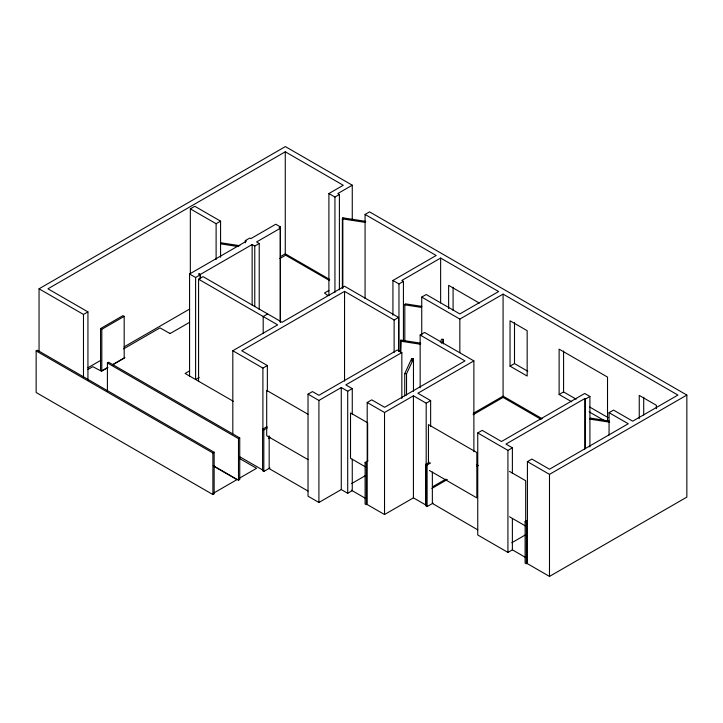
<?xml version="1.0" encoding="UTF-8"?>
<svg xmlns="http://www.w3.org/2000/svg" width="723" height="723" viewBox="0 0 723 723"><rect width="100%" height="100%" fill="white"/><g stroke="black" fill="none" stroke-linecap="round" stroke-linejoin="round"><path stroke-width="1.08" d="M189.571 376.041L189.571 273.999L246.371 241.202L245.341 240.605L245.341 242.847M584.726 449.073L584.726 398.608L585.467 399.042L589.914 396.466L589.914 446.922M342.368 288.161L342.368 218.861L342.847 217.831L365.766 221.374M404.817 340.623L404.817 304.853L405.296 303.814L421.852 306.38M400.388 352.327L400.867 340.117L420.714 343.181M404.744 395.915L404.744 373.556L411.676 358.626L413.466 358.897L413.466 391.315M406.534 395.074L406.534 373.836L413.466 358.897M440.289 342.124L441.681 339.141L443.461 339.421L443.461 343.886M441.617 343.389L443.461 339.421M39.051 351.595L39.051 288.802L285.368 146.588L352.264 185.215L352.264 219.973M328.902 295.59L328.902 193.556L343.253 185.269L285.269 151.794L47.953 288.802L87.935 311.884L87.935 380.28M190.339 273.89L190.339 208.857L194.794 206.281L220.569 221.166L220.569 257.252M190.339 208.857L216.114 223.732L220.569 221.166M39.051 288.802L83.479 314.451L87.935 311.884M36.15 350.935L37.397 350.221L214.144 452.264L214.144 493.836L212.896 494.55L36.15 392.508L36.15 350.935L212.896 452.978L214.144 452.264M245.341 240.605L249.787 238.039L250.827 238.635L275.761 224.238L280.217 226.805L280.217 322.115M107.655 367.492L101.816 370.854L100.569 370.14L100.569 328.567L122.937 315.653L124.184 316.376L124.184 357.939L112.517 364.681M100.569 328.567L101.816 329.281L124.184 316.376M280.217 226.805L279.096 227.456L280.416 228.215L280.416 322.404M352.264 185.215L337.813 193.556L339.394 194.469L339.394 289.778M200.063 278.283L200.063 274.912L198.473 273.999L199.187 273.592L200.497 274.351L252.146 244.537L254.767 246.046L259.223 243.479L259.223 309.634M280.416 228.215L256.593 241.961L259.223 243.479M189.571 273.999L195.608 277.487L200.063 274.912M328.902 193.556L334.939 197.036L339.394 194.469M198.581 381.238L198.581 279.205L203.027 276.629L282.097 322.277L344.546 286.227L398.572 317.424L398.572 351.062M87.998 367.718L100.687 360.388M124.13 346.859L189.562 309.083M280.379 256.647L285.269 253.827L329.724 279.494M279.846 258.554L285.657 255.201L329.489 280.506M87.935 369.471L92.788 366.669L101.446 371.206L107.926 367.646M123.633 348.857L159.982 327.871L169.607 333.312M107.402 391.053L107.402 362.964L108.649 362.25L239.747 437.939L239.747 479.512L238.5 480.226L213.258 465.648M365.079 298.536L365.079 214.442L369.534 211.866L686.85 395.065L686.85 497.108L549.489 576.412L527.419 563.669L527.419 461.626L531.875 459.06L549.489 469.227L628.26 423.75L609.064 412.67L609.064 435.092M112.788 364.835L124.772 357.795A1.22 0.705 0 0 0 124.772 357.379M189.408 322.422L170.773 333.176A1.31 0.759 0 0 1 170.456 333.285L169.977 333.339M267.655 313.936L263.181 316.502L263.199 333.33M189.571 370.899L185.115 373.466L233.312 401.292M328.902 290.447L324.455 293.023L327.465 295.192A1.283 0.741 0 0 0 327.275 295.454M232.815 433.71L232.815 350.736L277.641 324.853L198.581 279.205M398.572 317.424L394.125 319.991L344.546 291.369L241.726 350.736L267.356 365.531L267.356 391.324M199.168 377.469L195.608 379.521L195.608 277.487M392.932 315.219L392.932 280.461L436.177 255.49L365.079 214.442M421.735 335.21L421.735 297.081L426.19 294.514L459.837 313.936L498.626 291.541L440.632 258.057L401.843 280.461L403.425 281.374L403.425 340.795M392.932 280.461L398.969 283.94L403.425 281.374M232.815 350.736L262.901 368.097L267.356 365.531M352.264 459.25L352.264 490.646L347.709 493.276L341.274 489.561L318.915 502.476L308.025 496.195L308.025 394.152L312.481 391.586L318.915 395.3L397.388 349.986L401.843 352.562L401.843 398.536M107.402 362.964L238.5 438.653L239.747 437.939M420.153 387.718L420.153 335.02L424.6 332.453L473.881 360.904L473.881 451.73M269.164 435.806L269.164 468.387L263.823 471.468L262.576 470.754L262.576 429.182L267.031 426.606M262.576 429.182L263.823 429.896L267.383 427.844M308.025 394.152L318.915 400.443L341.274 387.528L347.709 391.242L352.264 388.613L352.264 414.406M401.843 352.562L345.829 384.898L352.264 388.613M421.735 297.081L459.837 319.078L503.081 294.116L677.939 395.065L632.715 421.175L613.52 410.095L609.064 412.67M268.513 438.563L270.465 437.433M367.203 402.494L384.528 412.499L413.42 395.815L426.19 403.181L426.19 505.223L413.42 497.849L384.528 514.532L367.203 504.537L367.203 402.494L371.758 399.864L384.627 407.293L464.979 360.904L420.153 335.02M213.52 493.167L236.945 479.638L213.52 466.109M239.665 478.066L256.566 468.314L239.214 458.292M473.881 360.904L417.876 393.24L430.637 400.614L430.637 426.398M426.19 403.181L430.637 400.614M510.04 366.154L527.166 376.041L527.166 330.691L510.04 320.804L510.04 366.154L514.496 363.588L527.808 371.279M365.097 462.431L366.344 463.154L366.344 504.726L365.097 504.003L365.097 462.431L367.871 460.831M351.622 483.588L365.251 475.725M473.285 413.348L503.081 396.15L542.151 418.707M473.113 414.713L503.081 397.406L541.129 419.376M525.494 557.415L512.381 549.841L507.926 552.417L477.749 534.984L477.749 432.95L482.196 430.375L501.491 441.518L584.726 393.466L589.914 396.466M432.354 472.065L432.354 503.524L427.103 506.552L425.856 505.829L425.856 464.256L429.354 462.241M425.856 464.256L427.103 464.979L430.601 462.964M607.519 421.328L607.519 377.09L559.123 349.146L559.123 394.496L563.579 391.92L576.159 399.186M584.726 398.608L505.946 444.094L512.381 447.808L512.381 473.592M432.363 486.913L445.883 479.105M431.866 488.459L447.329 479.53M476.556 466.543L478.337 465.513L476.656 464.537M477.749 432.95L507.926 450.375L512.381 447.808M527.419 461.626L549.489 474.369L686.85 395.065M525.115 521.563L526.362 522.286L526.362 563.859L525.115 563.136L525.115 521.563L526.995 520.479M511.785 542.756L525.395 534.903M342.368 218.861L365.287 222.404M239.9 245.721L221.048 242.811L220.569 243.841L238.31 246.588M404.817 304.853L421.373 307.411M400.388 341.148L420.235 344.22M404.744 373.556L406.534 373.836M609.055 420.994L590.393 418.111L589.914 419.141L609.679 422.196M479.349 303.091L448.631 285.35L448.631 308.585M589.706 407.013L608.097 417.632M559.123 394.496L571.703 401.762M589.128 411.821L605.585 421.319M509.525 471.405L525.693 480.741L525.693 521.663M429.408 470.501L476.837 497.885L476.837 452.535L428.441 424.591L428.441 463.307M509.525 516.755L525.693 526.091M307.962 414.225L266.697 390.393L266.697 435.743L307.962 459.575M477.74 529.842L432.697 503.624A1.31 0.759 0 0 0 432.887 503.443L432.616 502.648M365.739 467.049L350.519 458.255L350.519 412.905L367.636 422.792L367.636 461.509M351.324 490.167L365.332 498.255M308.025 491.053L269.236 468.658L269.742 468.233A1.31 0.759 0 0 0 269.796 468.025L269.706 467.745A1.31 0.759 0 0 0 269.507 467.546L269.435 467.51M239.611 456.692L262.901 470.14M656.376 408.612L656.376 405.287L639.249 395.409L639.249 418.635M643.705 397.261L643.705 414.957M585.467 399.042L585.467 448.377M563.579 350.998L563.579 391.92M549.489 474.369L549.489 576.412M514.496 322.657L514.496 363.588M512.381 518.445L512.381 549.841M507.926 450.375L507.926 552.417M503.081 294.116L503.081 396.15M459.837 319.078L459.837 352.716M453.086 287.203L453.086 310.438M440.632 258.057L440.632 302.91M427.103 464.979L427.103 506.552M413.42 395.815L413.42 497.849M411.676 358.626L411.676 360.858M400.867 340.117L400.867 351.288M398.969 283.94L398.969 351.215M394.125 319.991L394.125 352.508M384.528 412.499L384.528 514.532M347.709 391.242L347.709 493.276M344.546 291.369L344.546 381.075M342.847 217.831L342.847 288.251M341.274 387.528L341.274 489.561M334.939 197.036L334.939 292.354M318.915 400.443L318.915 502.476M285.269 151.794L285.269 253.827M263.823 429.896L263.823 471.468M262.901 368.097L262.901 428.649M254.767 246.046L254.767 306.597M252.146 244.537L252.146 305.088M238.5 438.653L238.5 480.226M216.114 223.732L216.114 259.62M212.896 452.978L212.896 494.55M200.497 274.351L200.497 278.834M101.816 329.281L101.816 370.854M83.479 314.451L83.479 377.243M169.941 333.348A1.31 0.759 0 0 1 169.58 333.312"/></g></svg>
